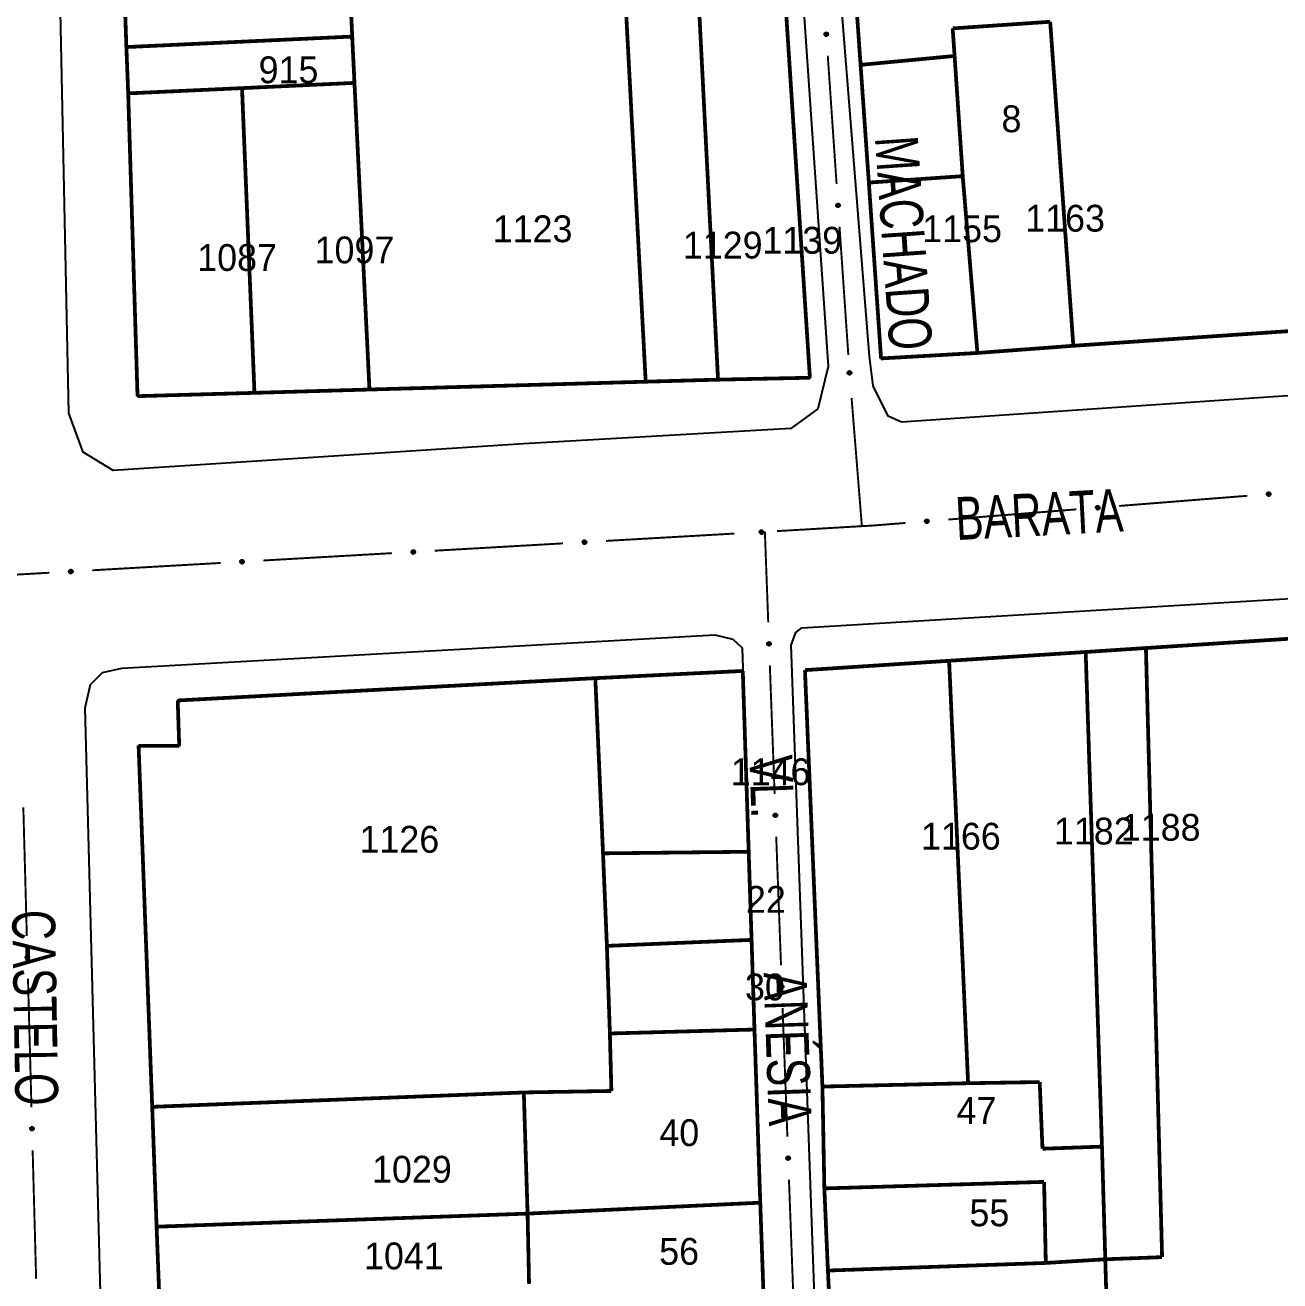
# Model space of a CAD drawing. Extents: x 202481 to 204056, y 4838981 to 4840330.
# Drawn here: x 203301.8 to 203418.9, y 4839469.5 to 4839586.7 of the extents above; entities that cross this region are included whole.
import ezdxf
from ezdxf.enums import TextEntityAlignment as Align

# ---------------------------------------------------------------- set-up
doc = ezdxf.new("R2010")
doc.units = 0
doc.header["$LTSCALE"] = 1.5
doc.header["$MEASUREMENT"] = 0
for name, color, linetype in [('CD_MALHA_LOTES', 7, 'CONTINUOUS'), ('RU-QUADRA', 210, 'CONTINUOUS'), ('SV-EIXO-RUA-PAV', 20, 'CONTINUOUS'), ('SV-RUA-PAVIM', 7, 'CONTINUOUS'), ('SV-TXT-RUA-PAV', 7, 'CONTINUOUS'), ('Th_NmrPort', 1, 'CONTINUOUS')]:
    doc.layers.add(name, color=color, linetype=linetype)
doc.styles.add('ARIAL', font='ARIAL.SHX')

msp = doc.modelspace()

# ---------------------------------------------------------------- linework, layer by layer
at = {"layer": 'CD_MALHA_LOTES', "linetype": 'Continuous', "const_width": 0.35, "flags": 128}
for points in [[(203484.52, 4839640.7), (203485.91, 4839587.51), (203484.9, 4839584.85), (203483.26, 4839582.82), (203477.63, 4839576.83), (203458.94, 4839560.74), (203426.13, 4839558.55), (203399.61, 4839556.75)], [(203332.33, 4839585.59), (203331.17, 4839610.54)], [(203311.26, 4839584.61), (203310.39, 4839609.93)], [(203371.42, 4839609.23), (203375.03, 4839553.77)], [(203359.71, 4839553.4), (203356.94, 4839605.68)], [(203366.46, 4839553.59), (203363.78, 4839606.09)], [(203379.76, 4839582.95), (203379.08, 4839592.53)], [(203388.35, 4839586.35), (203397.45, 4839586.97)], [(203397.45, 4839586.97), (203399.61, 4839556.75)], [(203311.26, 4839584.61), (203332.33, 4839585.59)], [(203332.54, 4839581.27), (203332.33, 4839585.59)], [(203388.53, 4839583.78), (203388.35, 4839586.35)], [(203311.43, 4839580.29), (203311.26, 4839584.61)], [(203379.76, 4839582.95), (203388.53, 4839583.78)], [(203389.29, 4839572.57), (203388.53, 4839583.78)], [(203380.53, 4839571.97), (203379.76, 4839582.95)], [(203322.05, 4839580.78), (203332.54, 4839581.27)], [(203333.94, 4839552.67), (203332.54, 4839581.27)], [(203311.43, 4839580.29), (203322.05, 4839580.78)], [(203312.3, 4839552.05), (203311.43, 4839580.29)], [(203323.21, 4839552.36), (203322.05, 4839580.78)], [(203380.53, 4839571.97), (203389.29, 4839572.57)], [(203381.67, 4839555.57), (203380.53, 4839571.97)], [(203390.66, 4839556.08), (203389.29, 4839572.57)], [(203399.61, 4839556.75), (203390.66, 4839556.08)], [(203390.66, 4839556.08), (203381.67, 4839555.57)], [(203359.71, 4839553.4), (203333.94, 4839552.67)], [(203366.46, 4839553.59), (203359.71, 4839553.4)], [(203375.03, 4839553.77), (203366.46, 4839553.59)], [(203323.21, 4839552.36), (203312.3, 4839552.05)], [(203333.94, 4839552.67), (203323.21, 4839552.36)], [(203406.38, 4839528.56), (203427.21, 4839529.91)], [(203388.02, 4839527.37), (203400.76, 4839528.19)], [(203400.76, 4839528.19), (203406.38, 4839528.56)], [(203402.28, 4839482.06), (203400.76, 4839528.19)], [(203407.89, 4839471.75), (203406.38, 4839528.56)], [(203374.57, 4839526.5), (203388.02, 4839527.37)], [(203389.79, 4839487.97), (203388.02, 4839527.37)], [(203355.01, 4839525.75), (203368.77, 4839526.42)], [(203368.77, 4839526.42), (203369.32, 4839509.56)], [(203376.2, 4839487.66), (203374.57, 4839526.5)], [(203355.01, 4839525.75), (203316.05, 4839523.67)], [(203355.73, 4839509.41), (203355.01, 4839525.75)], [(203316.05, 4839523.67), (203316.19, 4839519.45)], [(203316.19, 4839519.45), (203312.4, 4839519.45)], [(203312.4, 4839519.45), (203313.67, 4839485.77)], [(203355.73, 4839509.41), (203369.32, 4839509.56)], [(203356.09, 4839500.78), (203355.73, 4839509.41)], [(203369.32, 4839509.56), (203369.59, 4839501.34)], [(203356.09, 4839500.78), (203369.59, 4839501.34)], [(203369.59, 4839501.34), (203369.86, 4839492.98)], [(203356.37, 4839492.61), (203356.09, 4839500.78)], [(203369.86, 4839492.98), (203356.37, 4839492.61)], [(203356.51, 4839487.25), (203356.37, 4839492.61)], [(203369.86, 4839492.98), (203370.4, 4839476.83)], [(203348.34, 4839487.11), (203356.51, 4839487.25)], [(203376.2, 4839487.66), (203389.79, 4839487.97)], [(203376.38, 4839478.16), (203376.2, 4839487.66)], [(203396.47, 4839488.08), (203389.79, 4839487.97)], [(203396.73, 4839481.86), (203396.47, 4839488.08)], [(203313.67, 4839485.77), (203348.34, 4839487.11)], [(203348.69, 4839475.81), (203348.34, 4839487.11)], [(203314.08, 4839474.59), (203313.67, 4839485.77)], [(203402.28, 4839482.06), (203396.73, 4839481.86)], [(203402.59, 4839471.55), (203402.28, 4839482.06)], [(203376.38, 4839478.16), (203396.88, 4839478.77)], [(203376.71, 4839470.5), (203376.38, 4839478.16)], [(203396.88, 4839478.77), (203397.04, 4839471.21)], [(203348.69, 4839475.81), (203370.4, 4839476.83)], [(203370.4, 4839476.83), (203370.69, 4839468.62)], [(203314.08, 4839474.59), (203348.69, 4839475.81)], [(203348.83, 4839469.26), (203348.69, 4839475.81)], [(203314.33, 4839468.11), (203314.08, 4839474.59)], [(203376.71, 4839470.5), (203397.04, 4839471.21)], [(203397.04, 4839471.21), (203402.59, 4839471.55)], [(203402.59, 4839471.55), (203407.89, 4839471.75)], [(203402.85, 4839462.4), (203402.59, 4839471.55)], [(203377.17, 4839461.07), (203376.71, 4839470.5)]]:
    msp.add_lwpolyline(points, dxfattribs=at)
at = {"layer": 'RU-QUADRA', "linetype": 'Continuous', "const_width": 0.18, "flags": 128}
for points in [[(203310.39, 4839609.93), (203311.26, 4839584.61), (203311.43, 4839580.29), (203312.3, 4839552.05), (203323.21, 4839552.36), (203333.94, 4839552.67), (203359.71, 4839553.4), (203366.46, 4839553.59), (203375.03, 4839553.77), (203371.42, 4839609.23)], [(203379.08, 4839592.53), (203379.76, 4839582.95), (203380.68, 4839569.97), (203381.67, 4839555.57), (203390.66, 4839556.08), (203399.61, 4839556.75), (203458.94, 4839560.74), (203477.63, 4839576.83), (203483.26, 4839582.82), (203484.9, 4839584.85), (203485.91, 4839587.51)], [(203427.21, 4839529.91), (203406.38, 4839528.56), (203400.76, 4839528.19), (203388.02, 4839527.37), (203374.65, 4839526.5), (203376.2, 4839487.66), (203376.38, 4839478.16), (203376.71, 4839470.5), (203377.17, 4839461.07)], [(203370.69, 4839468.62), (203370.4, 4839476.83), (203369.86, 4839492.98), (203369.59, 4839501.34), (203369.32, 4839509.56), (203368.77, 4839526.42), (203355.01, 4839525.75), (203316.05, 4839523.67), (203316.19, 4839519.45), (203312.4, 4839519.45), (203313.67, 4839485.77), (203314.08, 4839474.59), (203314.33, 4839468.11)]]:
    msp.add_lwpolyline(points, dxfattribs=at)
at = {"layer": 'SV-EIXO-RUA-PAV'}
for points in [[(203376.461152, 4839585.658557), (203376.423828, 4839585.690164), (203376.398214, 4839585.72496), (203376.385203, 4839585.760131), (203376.38181, 4839585.794209), (203376.382266, 4839585.829463), (203376.390567, 4839585.864905), (203376.408494, 4839585.902201), (203376.439937, 4839585.939864), (203376.477307, 4839585.963761), (203376.511107, 4839585.978361), (203376.546437, 4839585.983945), (203376.580677, 4839585.982929), (203376.617207, 4839585.973088), (203376.654826, 4839585.954552), (203376.691932, 4839585.922018), (203376.71681, 4839585.887733), (203376.728501, 4839585.853383), (203376.73389, 4839585.817829), (203376.732993, 4839585.781843), (203376.724644, 4839585.747099), (203376.705913, 4839585.709256), (203376.673317, 4839585.673058), (203376.639404, 4839585.647855), (203376.605227, 4839585.635685), (203376.570104, 4839585.631168), (203376.534739, 4839585.631194), (203376.498765, 4839585.638056), (203376.461152, 4839585.658557)], [(203377.557447, 4839569.696159), (203377.520123, 4839569.727766), (203377.494509, 4839569.762563), (203377.481498, 4839569.797734), (203377.478106, 4839569.831811), (203377.478561, 4839569.867066), (203377.486862, 4839569.902508), (203377.504789, 4839569.939804), (203377.536232, 4839569.977467), (203377.573603, 4839570.001363), (203377.607402, 4839570.015963), (203377.642732, 4839570.021547), (203377.676972, 4839570.020531), (203377.713502, 4839570.010691), (203377.751121, 4839569.992155), (203377.788227, 4839569.959621), (203377.813105, 4839569.925335), (203377.824796, 4839569.890985), (203377.830185, 4839569.855431), (203377.829288, 4839569.819445), (203377.820939, 4839569.784701), (203377.802208, 4839569.746859), (203377.769612, 4839569.71066), (203377.735699, 4839569.685457), (203377.701522, 4839569.673287), (203377.666399, 4839569.66877), (203377.631034, 4839569.668797), (203377.59506, 4839569.675658), (203377.557447, 4839569.696159)], [(203378.630023, 4839554.079115), (203378.5927, 4839554.110722), (203378.567085, 4839554.145518), (203378.554075, 4839554.180689), (203378.550682, 4839554.214767), (203378.551137, 4839554.250021), (203378.559438, 4839554.285463), (203378.577365, 4839554.322759), (203378.608808, 4839554.360422), (203378.646179, 4839554.384319), (203378.679978, 4839554.398919), (203378.715308, 4839554.404503), (203378.749548, 4839554.403487), (203378.786078, 4839554.393646), (203378.823697, 4839554.37511), (203378.860803, 4839554.342576), (203378.885681, 4839554.30829), (203378.897372, 4839554.273941), (203378.902761, 4839554.238386), (203378.901864, 4839554.2024), (203378.893515, 4839554.167657), (203378.874784, 4839554.129814), (203378.842188, 4839554.093616), (203378.808275, 4839554.068413), (203378.774099, 4839554.056243), (203378.738976, 4839554.051726), (203378.703611, 4839554.051752), (203378.667636, 4839554.058614), (203378.630023, 4839554.079115)], [(203417.688765, 4839543.017431), (203417.71997, 4839543.055091), (203417.75449, 4839543.081077), (203417.78952, 4839543.094464), (203417.823559, 4839543.098222), (203417.858816, 4839543.098145), (203417.894345, 4839543.090224), (203417.931831, 4839543.072699), (203417.969829, 4839543.041661), (203417.994125, 4839543.004549), (203418.009087, 4839542.970908), (203418.01505, 4839542.93564), (203418.014401, 4839542.901391), (203418.004953, 4839542.864757), (203417.986821, 4839542.826942), (203417.954687, 4839542.789489), (203417.92067, 4839542.764245), (203417.886448, 4839542.752186), (203417.850953, 4839542.746417), (203417.814959, 4839542.746927), (203417.780128, 4839542.754903), (203417.742087, 4839542.773227), (203417.705541, 4839542.805433), (203417.679976, 4839542.839074), (203417.66744, 4839542.873118), (203417.662546, 4839542.908191), (203417.662194, 4839542.943554), (203417.668669, 4839542.9796), (203417.688765, 4839543.017431)], [(203401.739043, 4839541.750012), (203401.770248, 4839541.787672), (203401.804768, 4839541.813658), (203401.839797, 4839541.827045), (203401.873837, 4839541.830803), (203401.909094, 4839541.830726), (203401.944623, 4839541.822805), (203401.982109, 4839541.805279), (203402.020107, 4839541.774242), (203402.044403, 4839541.73713), (203402.059365, 4839541.703489), (203402.065327, 4839541.668221), (203402.064678, 4839541.633972), (203402.05523, 4839541.597338), (203402.037099, 4839541.559523), (203402.004965, 4839541.52207), (203401.970947, 4839541.496826), (203401.936725, 4839541.484767), (203401.90123, 4839541.478997), (203401.865237, 4839541.479508), (203401.830406, 4839541.487484), (203401.792365, 4839541.505808), (203401.755819, 4839541.538014), (203401.730253, 4839541.571655), (203401.717717, 4839541.605699), (203401.712824, 4839541.640771), (203401.712471, 4839541.676135), (203401.718946, 4839541.712181), (203401.739043, 4839541.750012)], [(203385.78932, 4839540.482592), (203385.820525, 4839540.520253), (203385.855045, 4839540.546239), (203385.890075, 4839540.559626), (203385.924114, 4839540.563384), (203385.959371, 4839540.563306), (203385.9949, 4839540.555386), (203386.032386, 4839540.53786), (203386.070384, 4839540.506823), (203386.09468, 4839540.469711), (203386.109642, 4839540.43607), (203386.115605, 4839540.400802), (203386.114955, 4839540.366553), (203386.105508, 4839540.329919), (203386.087376, 4839540.292104), (203386.055242, 4839540.254651), (203386.021225, 4839540.229407), (203385.987002, 4839540.217348), (203385.951508, 4839540.211578), (203385.915514, 4839540.212089), (203385.880683, 4839540.220065), (203385.842642, 4839540.238389), (203385.806096, 4839540.270595), (203385.780531, 4839540.304236), (203385.767995, 4839540.33828), (203385.763101, 4839540.373352), (203385.762749, 4839540.408715), (203385.769224, 4839540.444762), (203385.78932, 4839540.482592)], [(203370.370154, 4839539.481529), (203370.402145, 4839539.518524), (203370.437204, 4839539.543778), (203370.472508, 4839539.556425), (203370.506619, 4839539.559466), (203370.541866, 4839539.558647), (203370.577221, 4839539.54998), (203370.614329, 4839539.53167), (203370.651666, 4839539.499839), (203370.675176, 4839539.462224), (203370.689426, 4839539.428276), (203370.694645, 4839539.39289), (203370.693276, 4839539.358662), (203370.683059, 4839539.322236), (203370.664136, 4839539.28481), (203370.631221, 4839539.248042), (203370.59668, 4839539.223519), (203370.562211, 4839539.212183), (203370.526603, 4839539.207162), (203370.490628, 4839539.20843), (203370.455973, 4839539.217137), (203370.418326, 4839539.236257), (203370.382465, 4839539.269226), (203370.357614, 4839539.303397), (203370.345797, 4839539.337697), (203370.341642, 4839539.372865), (203370.342034, 4839539.408227), (203370.349266, 4839539.444129), (203370.370154, 4839539.481529)], [(203337.877973, 4839537.624736), (203337.910007, 4839537.661694), (203337.945095, 4839537.686907), (203337.980413, 4839537.699513), (203338.014528, 4839537.702514), (203338.049774, 4839537.701654), (203338.085119, 4839537.692946), (203338.122206, 4839537.674593), (203338.159506, 4839537.642719), (203338.182972, 4839537.605076), (203338.197183, 4839537.571112), (203338.202361, 4839537.53572), (203338.200951, 4839537.501494), (203338.190692, 4839537.465079), (203338.171726, 4839537.427676), (203338.138768, 4839537.390945), (203338.104198, 4839537.366463), (203338.069717, 4839537.355167), (203338.034103, 4839537.350187), (203337.998129, 4839537.351497), (203337.963484, 4839537.360244), (203337.925859, 4839537.379409), (203337.890037, 4839537.412418), (203337.865225, 4839537.446618), (203337.853448, 4839537.480932), (203337.849335, 4839537.516105), (203337.849768, 4839537.551467), (203337.857042, 4839537.587361), (203337.877973, 4839537.624736)], [(203353.851907, 4839538.537663), (203353.88394, 4839538.574621), (203353.919029, 4839538.599834), (203353.954347, 4839538.61244), (203353.988462, 4839538.615441), (203354.023708, 4839538.614581), (203354.059053, 4839538.605873), (203354.09614, 4839538.58752), (203354.13344, 4839538.555646), (203354.156906, 4839538.518004), (203354.171117, 4839538.484039), (203354.176295, 4839538.448647), (203354.174885, 4839538.414421), (203354.164626, 4839538.378006), (203354.145659, 4839538.340603), (203354.112702, 4839538.303872), (203354.078132, 4839538.27939), (203354.04365, 4839538.268094), (203354.008037, 4839538.263114), (203353.972063, 4839538.264424), (203353.937418, 4839538.273171), (203353.899793, 4839538.292336), (203353.863971, 4839538.325345), (203353.839159, 4839538.359545), (203353.827382, 4839538.393859), (203353.823269, 4839538.429032), (203353.823702, 4839538.464394), (203353.830975, 4839538.500288), (203353.851907, 4839538.537663)], [(203321.904039, 4839536.711809), (203321.936073, 4839536.748767), (203321.971161, 4839536.77398), (203322.00648, 4839536.786586), (203322.040594, 4839536.789587), (203322.07584, 4839536.788727), (203322.111185, 4839536.780019), (203322.148272, 4839536.761666), (203322.185572, 4839536.729792), (203322.209038, 4839536.692149), (203322.223249, 4839536.658185), (203322.228427, 4839536.622793), (203322.227017, 4839536.588567), (203322.216758, 4839536.552152), (203322.197792, 4839536.514749), (203322.164834, 4839536.478018), (203322.130264, 4839536.453536), (203322.095783, 4839536.44224), (203322.060169, 4839536.43726), (203322.024195, 4839536.43857), (203321.98955, 4839536.447317), (203321.951925, 4839536.466481), (203321.916103, 4839536.499491), (203321.891291, 4839536.533691), (203321.879514, 4839536.568005), (203321.875401, 4839536.603178), (203321.875834, 4839536.63854), (203321.883108, 4839536.674434), (203321.904039, 4839536.711809)], [(203305.930105, 4839535.798882), (203305.962139, 4839535.83584), (203305.997227, 4839535.861053), (203306.032546, 4839535.873659), (203306.06666, 4839535.87666), (203306.101906, 4839535.8758), (203306.137251, 4839535.867092), (203306.174339, 4839535.848738), (203306.211638, 4839535.816865), (203306.235104, 4839535.779222), (203306.249315, 4839535.745258), (203306.254493, 4839535.709866), (203306.253083, 4839535.67564), (203306.242824, 4839535.639225), (203306.223858, 4839535.601822), (203306.1909, 4839535.565091), (203306.15633, 4839535.540609), (203306.121849, 4839535.529313), (203306.086235, 4839535.524333), (203306.050262, 4839535.525643), (203306.015616, 4839535.53439), (203305.977991, 4839535.553554), (203305.942169, 4839535.586564), (203305.917358, 4839535.620764), (203305.905581, 4839535.655078), (203305.901467, 4839535.690251), (203305.9019, 4839535.725613), (203305.909174, 4839535.761507), (203305.930105, 4839535.798882)], [(203371.114191, 4839528.804085), (203371.077877, 4839528.836847), (203371.053367, 4839528.87243), (203371.041466, 4839528.907992), (203371.039144, 4839528.942159), (203371.040705, 4839528.977382), (203371.050114, 4839529.012546), (203371.069201, 4839529.049261), (203371.10181, 4839529.085919), (203371.139912, 4839529.108632), (203371.174152, 4839529.122165), (203371.209641, 4839529.126638), (203371.243832, 4839529.124548), (203371.280035, 4839529.113567), (203371.317054, 4839529.09386), (203371.353122, 4839529.060178), (203371.376912, 4839529.025129), (203371.387519, 4839528.990429), (203371.39179, 4839528.954723), (203371.389766, 4839528.918783), (203371.380331, 4839528.884318), (203371.360422, 4839528.847082), (203371.326706, 4839528.811924), (203371.29202, 4839528.787797), (203371.257478, 4839528.776705), (203371.222231, 4839528.773292), (203371.186884, 4839528.774428), (203371.151142, 4839528.782414), (203371.114191, 4839528.804085)], [(203371.70925, 4839512.815154), (203371.672936, 4839512.847916), (203371.648426, 4839512.883499), (203371.636525, 4839512.919061), (203371.634203, 4839512.953229), (203371.635764, 4839512.988451), (203371.645172, 4839513.023615), (203371.66426, 4839513.060331), (203371.696869, 4839513.096989), (203371.734971, 4839513.119701), (203371.769211, 4839513.133234), (203371.8047, 4839513.137707), (203371.838891, 4839513.135617), (203371.875094, 4839513.124636), (203371.912113, 4839513.104929), (203371.948181, 4839513.071247), (203371.971971, 4839513.036198), (203371.982578, 4839513.001498), (203371.986849, 4839512.965793), (203371.984825, 4839512.929852), (203371.97539, 4839512.895388), (203371.955481, 4839512.858152), (203371.921765, 4839512.822993), (203371.887079, 4839512.798867), (203371.852537, 4839512.787774), (203371.81729, 4839512.784361), (203371.781943, 4839512.785497), (203371.746201, 4839512.793483), (203371.70925, 4839512.815154)], [(203302.132086, 4839499.863211), (203302.168069, 4839499.830086), (203302.192221, 4839499.794258), (203302.203764, 4839499.758579), (203302.205743, 4839499.72439), (203302.203828, 4839499.689185), (203302.194067, 4839499.654117), (203302.174611, 4839499.617595), (203302.141635, 4839499.581266), (203302.103308, 4839499.558937), (203302.068933, 4839499.545749), (203302.033402, 4839499.541633), (203301.999233, 4839499.544066), (203301.963142, 4839499.55541), (203301.926323, 4839499.575488), (203301.890595, 4839499.60953), (203301.867159, 4839499.644817), (203301.8569, 4839499.679621), (203301.852988, 4839499.715368), (203301.855373, 4839499.751286), (203301.865154, 4839499.785654), (203301.885436, 4839499.822689), (203301.919503, 4839499.857507), (203301.95443, 4839499.881284), (203301.989081, 4839499.892029), (203302.024361, 4839499.895088), (203302.059694, 4839499.893596), (203302.095354, 4839499.885252), (203302.132086, 4839499.863211)], [(203372.304309, 4839496.826223), (203372.267995, 4839496.858986), (203372.243485, 4839496.894569), (203372.231584, 4839496.930131), (203372.229262, 4839496.964298), (203372.230823, 4839496.99952), (203372.240231, 4839497.034685), (203372.259319, 4839497.0714), (203372.291928, 4839497.108058), (203372.33003, 4839497.130771), (203372.36427, 4839497.144304), (203372.399759, 4839497.148776), (203372.43395, 4839497.146687), (203372.470153, 4839497.135705), (203372.507172, 4839497.115999), (203372.54324, 4839497.082317), (203372.56703, 4839497.047267), (203372.577637, 4839497.012568), (203372.581908, 4839496.976862), (203372.579884, 4839496.940922), (203372.570449, 4839496.906457), (203372.55054, 4839496.869221), (203372.516824, 4839496.834063), (203372.482138, 4839496.809936), (203372.447596, 4839496.798844), (203372.412349, 4839496.79543), (203372.377002, 4839496.796566), (203372.34126, 4839496.804553), (203372.304309, 4839496.826223)], [(203302.566534, 4839483.86911), (203302.602516, 4839483.835985), (203302.626668, 4839483.800158), (203302.638211, 4839483.764478), (203302.64019, 4839483.730289), (203302.638275, 4839483.695084), (203302.628514, 4839483.660016), (203302.609059, 4839483.623494), (203302.576083, 4839483.587166), (203302.537755, 4839483.564837), (203302.50338, 4839483.551648), (203302.467849, 4839483.547532), (203302.43368, 4839483.549965), (203302.397589, 4839483.561309), (203302.36077, 4839483.581387), (203302.325043, 4839483.61543), (203302.301606, 4839483.650716), (203302.291347, 4839483.68552), (203302.287435, 4839483.721267), (203302.289821, 4839483.757185), (203302.299601, 4839483.791554), (203302.319883, 4839483.828588), (203302.35395, 4839483.863406), (203302.388877, 4839483.887183), (203302.423528, 4839483.897928), (203302.458808, 4839483.900987), (203302.494142, 4839483.899496), (203302.529802, 4839483.891151), (203302.566534, 4839483.86911)], [(203372.899368, 4839480.837293), (203372.863054, 4839480.870055), (203372.838544, 4839480.905638), (203372.826643, 4839480.9412), (203372.824321, 4839480.975367), (203372.825882, 4839481.01059), (203372.83529, 4839481.045754), (203372.854378, 4839481.082469), (203372.886987, 4839481.119127), (203372.925089, 4839481.14184), (203372.959329, 4839481.155373), (203372.994818, 4839481.159846), (203373.029009, 4839481.157756), (203373.065212, 4839481.146775), (203373.102231, 4839481.127068), (203373.138299, 4839481.093386), (203373.162089, 4839481.058337), (203373.172696, 4839481.023637), (203373.176967, 4839480.987931), (203373.174943, 4839480.951991), (203373.165508, 4839480.917526), (203373.145599, 4839480.88029), (203373.111883, 4839480.845132), (203373.077197, 4839480.821005), (203373.042655, 4839480.809913), (203373.007408, 4839480.8065), (203372.972061, 4839480.807636), (203372.936319, 4839480.815622), (203372.899368, 4839480.837293)]]:
    msp.add_lwpolyline(points, close=True, dxfattribs=at)
for points in [[(203376.398214, 4839585.72496), (203376.382266, 4839585.829463)], [(203376.409141, 4839585.709937), (203376.388007, 4839585.83842)], [(203376.423828, 4839585.690164), (203376.390567, 4839585.864905)], [(203376.441521, 4839585.676599), (203376.400457, 4839585.876204)], [(203376.461152, 4839585.658557), (203376.408494, 4839585.902201)], [(203376.481695, 4839585.649268), (203376.426334, 4839585.917646)], [(203376.498765, 4839585.638056), (203376.439937, 4839585.939864)], [(203376.516569, 4839585.639354), (203376.458497, 4839585.947209)], [(203376.534739, 4839585.631194), (203376.477307, 4839585.963761)], [(203376.551069, 4839585.634884), (203376.492769, 4839585.965976)], [(203376.570104, 4839585.631168), (203376.511107, 4839585.978361)], [(203376.587918, 4839585.636047), (203376.531499, 4839585.979578)], [(203376.605227, 4839585.635685), (203376.546437, 4839585.983945)], [(203376.622845, 4839585.645285), (203376.564264, 4839585.98046)], [(203376.639404, 4839585.647855), (203376.580677, 4839585.982929)], [(203376.657211, 4839585.66269), (203376.600313, 4839585.973362)], [(203376.673317, 4839585.673058), (203376.617207, 4839585.973088)], [(203376.687826, 4839585.694883), (203376.636735, 4839585.960818)], [(203376.705913, 4839585.709256), (203376.654826, 4839585.954552)], [(203376.712527, 4839585.733509), (203376.674374, 4839585.930578)], [(203376.724644, 4839585.747099), (203376.691932, 4839585.922018)], [(203376.727887, 4839585.768757), (203376.705299, 4839585.898508)], [(203376.732993, 4839585.781843), (203376.71681, 4839585.887733)], [(203377.494509, 4839569.762563), (203377.478561, 4839569.867066)], [(203377.505436, 4839569.747539), (203377.484302, 4839569.876022)], [(203377.520123, 4839569.727766), (203377.486862, 4839569.902508)], [(203377.537816, 4839569.714202), (203377.496752, 4839569.913806)], [(203377.557447, 4839569.696159), (203377.504789, 4839569.939804)], [(203377.57799, 4839569.686871), (203377.522629, 4839569.955248)], [(203377.59506, 4839569.675658), (203377.536232, 4839569.977467)], [(203377.612864, 4839569.676956), (203377.554792, 4839569.984812)], [(203377.631034, 4839569.668797), (203377.573603, 4839570.001363)], [(203377.647364, 4839569.672487), (203377.589064, 4839570.003578)], [(203377.666399, 4839569.66877), (203377.607402, 4839570.015963)], [(203377.684213, 4839569.67365), (203377.627794, 4839570.01718)], [(203377.701522, 4839569.673287), (203377.642732, 4839570.021547)], [(203377.71914, 4839569.682887), (203377.660559, 4839570.018063)], [(203377.735699, 4839569.685457), (203377.676972, 4839570.020531)], [(203377.753506, 4839569.700293), (203377.696608, 4839570.010964)], [(203377.769612, 4839569.71066), (203377.713502, 4839570.010691)], [(203377.784121, 4839569.732485), (203377.733031, 4839569.998421)], [(203377.802208, 4839569.746859), (203377.751121, 4839569.992155)], [(203377.808823, 4839569.771111), (203377.770669, 4839569.96818)], [(203377.820939, 4839569.784701), (203377.788227, 4839569.959621)], [(203377.824182, 4839569.806359), (203377.801594, 4839569.936111)], [(203377.829288, 4839569.819445), (203377.813105, 4839569.925335)], [(203378.567085, 4839554.145518), (203378.551137, 4839554.250021)], [(203378.578012, 4839554.130494), (203378.556879, 4839554.258978)], [(203378.5927, 4839554.110722), (203378.559438, 4839554.285463)], [(203378.610392, 4839554.097157), (203378.569329, 4839554.296762)], [(203378.630023, 4839554.079115), (203378.577365, 4839554.322759)], [(203378.650566, 4839554.069826), (203378.595205, 4839554.338204)], [(203378.667636, 4839554.058614), (203378.608808, 4839554.360422)], [(203378.68544, 4839554.059912), (203378.627368, 4839554.367767)], [(203378.703611, 4839554.051752), (203378.646179, 4839554.384319)], [(203378.719941, 4839554.055442), (203378.66164, 4839554.386534)], [(203378.738976, 4839554.051726), (203378.679978, 4839554.398919)], [(203378.75679, 4839554.056605), (203378.70037, 4839554.400136)], [(203378.774099, 4839554.056243), (203378.715308, 4839554.404503)], [(203378.791716, 4839554.065843), (203378.733135, 4839554.401018)], [(203378.808275, 4839554.068413), (203378.749548, 4839554.403487)], [(203378.826082, 4839554.083248), (203378.769184, 4839554.39392)], [(203378.842188, 4839554.093616), (203378.786078, 4839554.393646)], [(203378.856697, 4839554.115441), (203378.805607, 4839554.381376)], [(203378.874784, 4839554.129814), (203378.823697, 4839554.37511)], [(203378.881399, 4839554.154067), (203378.843245, 4839554.351136)], [(203378.893515, 4839554.167657), (203378.860803, 4839554.342576)], [(203378.896759, 4839554.189315), (203378.87417, 4839554.319066)], [(203378.901864, 4839554.2024), (203378.885681, 4839554.30829)], [(203417.662194, 4839542.943554), (203417.994125, 4839543.004549)], [(203417.662546, 4839542.908191), (203418.009087, 4839542.970908)], [(203417.666059, 4839542.927264), (203417.996506, 4839542.989112)], [(203417.66744, 4839542.873118), (203418.01505, 4839542.93564)], [(203417.667617, 4839542.89043), (203418.010522, 4839542.95053)], [(203417.668669, 4839542.9796), (203417.969829, 4839543.041661)], [(203417.670158, 4839542.961811), (203417.977373, 4839543.023181)], [(203417.677228, 4839542.855604), (203418.011756, 4839542.917776)], [(203417.679698, 4839542.996789), (203417.947466, 4839543.055025)], [(203417.679976, 4839542.839074), (203418.014401, 4839542.901391)], [(203417.688765, 4839543.017431), (203417.931831, 4839543.072699)], [(203417.695001, 4839542.821427), (203418.005045, 4839542.881654)], [(203417.705541, 4839542.805433), (203418.004953, 4839542.864757)], [(203417.706596, 4839543.037254), (203417.905749, 4839543.080456)], [(203417.71997, 4839543.055091), (203417.894345, 4839543.090224)], [(203417.727521, 4839542.791159), (203417.992893, 4839542.845099)], [(203417.739585, 4839543.069989), (203417.867834, 4839543.0925)], [(203417.742087, 4839542.773227), (203417.986821, 4839542.826942)], [(203417.75449, 4839543.081077), (203417.858816, 4839543.098145)], [(203417.766409, 4839542.766873), (203417.963057, 4839542.807138)], [(203417.780128, 4839542.754903), (203417.954687, 4839542.789489)], [(203417.80182, 4839542.751892), (203417.931321, 4839542.775871)], [(203417.814959, 4839542.746927), (203417.92067, 4839542.764245)], [(203401.712471, 4839541.676135), (203402.044403, 4839541.73713)], [(203401.712824, 4839541.640771), (203402.059365, 4839541.703489)], [(203401.716336, 4839541.659845), (203402.046783, 4839541.721693)], [(203401.717717, 4839541.605699), (203402.065327, 4839541.668221)], [(203401.717894, 4839541.623011), (203402.0608, 4839541.683111)], [(203401.718946, 4839541.712181), (203402.020107, 4839541.774242)], [(203401.720435, 4839541.694391), (203402.02765, 4839541.755762)], [(203401.727506, 4839541.588185), (203402.062034, 4839541.650357)], [(203401.729975, 4839541.72937), (203401.997743, 4839541.787606)], [(203401.730253, 4839541.571655), (203402.064678, 4839541.633972)], [(203401.739043, 4839541.750012), (203401.982109, 4839541.805279)], [(203401.745279, 4839541.554008), (203402.055323, 4839541.614234)], [(203401.755819, 4839541.538014), (203402.05523, 4839541.597338)], [(203401.756874, 4839541.769835), (203401.956027, 4839541.813037)], [(203401.770248, 4839541.787672), (203401.944623, 4839541.822805)], [(203401.777798, 4839541.52374), (203402.04317, 4839541.577679)], [(203401.789862, 4839541.80257), (203401.918111, 4839541.825081)], [(203401.792365, 4839541.505808), (203402.037099, 4839541.559523)], [(203401.804768, 4839541.813658), (203401.909094, 4839541.830726)], [(203401.816686, 4839541.499454), (203402.013335, 4839541.539719)], [(203401.830406, 4839541.487484), (203402.004965, 4839541.52207)], [(203401.852097, 4839541.484473), (203401.981599, 4839541.508452)], [(203401.865237, 4839541.479508), (203401.970947, 4839541.496826)], [(203385.762749, 4839540.408715), (203386.09468, 4839540.469711)], [(203385.763101, 4839540.373352), (203386.109642, 4839540.43607)], [(203385.766614, 4839540.392426), (203386.097061, 4839540.454274)], [(203385.767995, 4839540.33828), (203386.115605, 4839540.400802)], [(203385.768172, 4839540.355592), (203386.111077, 4839540.415692)], [(203385.769224, 4839540.444762), (203386.070384, 4839540.506823)], [(203385.770713, 4839540.426972), (203386.077928, 4839540.488343)], [(203385.777783, 4839540.320766), (203386.112311, 4839540.382938)], [(203385.780253, 4839540.461951), (203386.048021, 4839540.520187)], [(203385.780531, 4839540.304236), (203386.114955, 4839540.366553)], [(203385.78932, 4839540.482592), (203386.032386, 4839540.53786)], [(203385.795556, 4839540.286589), (203386.1056, 4839540.346815)], [(203385.806096, 4839540.270595), (203386.105508, 4839540.329919)], [(203385.807151, 4839540.502416), (203386.006304, 4839540.545617)], [(203385.820525, 4839540.520253), (203385.9949, 4839540.555386)], [(203385.828076, 4839540.256321), (203386.093448, 4839540.31026)], [(203385.840139, 4839540.535151), (203385.968389, 4839540.557662)], [(203385.842642, 4839540.238389), (203386.087376, 4839540.292104)], [(203385.855045, 4839540.546239), (203385.959371, 4839540.563306)], [(203385.866964, 4839540.232035), (203386.063612, 4839540.2723)], [(203385.880683, 4839540.220065), (203386.055242, 4839540.254651)], [(203385.902375, 4839540.217054), (203386.031876, 4839540.241033)], [(203385.915514, 4839540.212089), (203386.021225, 4839540.229407)], [(203370.341642, 4839539.372865), (203370.689426, 4839539.428276)], [(203370.342034, 4839539.408227), (203370.675176, 4839539.462224)], [(203370.345556, 4839539.39186), (203370.677231, 4839539.446741)], [(203370.345797, 4839539.337697), (203370.694645, 4839539.39289)], [(203370.346338, 4839539.355001), (203370.690432, 4839539.407872)], [(203370.349266, 4839539.444129), (203370.651666, 4839539.499839)], [(203370.350381, 4839539.426313), (203370.658819, 4839539.481205)], [(203370.355215, 4839539.319981), (203370.690977, 4839539.3751)], [(203370.357614, 4839539.303397), (203370.693276, 4839539.358662)], [(203370.360654, 4839539.461083), (203370.629589, 4839539.513671)], [(203370.370154, 4839539.481529), (203370.614329, 4839539.53167)], [(203370.372264, 4839539.285437), (203370.683507, 4839539.339126)], [(203370.382465, 4839539.269226), (203370.683059, 4839539.322236)], [(203370.388399, 4839539.500972), (203370.588417, 4839539.539974)], [(203370.402145, 4839539.518524), (203370.577221, 4839539.54998)], [(203370.40414, 4839539.254492), (203370.670588, 4839539.302835)], [(203370.418326, 4839539.236257), (203370.664136, 4839539.28481)], [(203370.422068, 4839539.533006), (203370.550763, 4839539.552813)], [(203370.437204, 4839539.543778), (203370.541866, 4839539.558647)], [(203370.442508, 4839539.229393), (203370.63996, 4839539.265511)], [(203370.455973, 4839539.217137), (203370.631221, 4839539.248042)], [(203370.477596, 4839539.21367), (203370.607574, 4839539.234919)], [(203370.490628, 4839539.20843), (203370.59668, 4839539.223519)], [(203337.877973, 4839537.624736), (203338.122206, 4839537.674593)], [(203337.89624, 4839537.644158), (203338.096303, 4839537.682927)], [(203337.910007, 4839537.661694), (203338.085119, 4839537.692946)], [(203337.929947, 4839537.676153), (203338.058665, 4839537.69581)], [(203337.945095, 4839537.686907), (203338.049774, 4839537.701654)], [(203353.823269, 4839538.429032), (203354.171117, 4839538.484039)], [(203353.823702, 4839538.464394), (203354.156906, 4839538.518004)], [(203353.827204, 4839538.448023), (203354.158943, 4839538.502518)], [(203353.827382, 4839538.393859), (203354.176295, 4839538.448647)], [(203353.827944, 4839538.411163), (203354.172099, 4839538.463634)], [(203353.830975, 4839538.500288), (203354.13344, 4839538.555646)], [(203353.832069, 4839538.48247), (203354.140571, 4839538.537003)], [(203353.83678, 4839538.376133), (203354.172605, 4839538.430861)], [(203353.839159, 4839538.359545), (203354.174885, 4839538.414421)], [(203353.842383, 4839538.517228), (203354.111379, 4839538.569504)], [(203353.851907, 4839538.537663), (203354.09614, 4839538.58752)], [(203353.853789, 4839538.341569), (203354.165094, 4839538.394896)], [(203353.863971, 4839538.325345), (203354.164626, 4839538.378006)], [(203353.870174, 4839538.557085), (203354.070237, 4839538.595854)], [(203353.88394, 4839538.574621), (203354.059053, 4839538.605873)], [(203353.885628, 4839538.310587), (203354.152133, 4839538.35862)], [(203353.899793, 4839538.292336), (203354.145659, 4839538.340603)], [(203353.903881, 4839538.58908), (203354.032599, 4839538.608737)], [(203353.919029, 4839538.599834), (203354.023708, 4839538.614581)], [(203353.923967, 4839538.285443), (203354.121462, 4839538.321331)], [(203353.937418, 4839538.273171), (203354.112702, 4839538.303872)], [(203353.959037, 4839538.26968), (203354.089039, 4839538.290777)], [(203353.972063, 4839538.264424), (203354.078132, 4839538.27939)], [(203321.875401, 4839536.603178), (203322.223249, 4839536.658185)], [(203321.875834, 4839536.63854), (203322.209038, 4839536.692149)], [(203321.879336, 4839536.622169), (203322.211075, 4839536.676664)], [(203321.879514, 4839536.568005), (203322.228427, 4839536.622793)], [(203321.880076, 4839536.585309), (203322.224231, 4839536.63778)], [(203321.883108, 4839536.674434), (203322.185572, 4839536.729792)], [(203321.884201, 4839536.656616), (203322.192703, 4839536.711149)], [(203321.888912, 4839536.550278), (203322.224738, 4839536.605007)], [(203321.891291, 4839536.533691), (203322.227017, 4839536.588567)], [(203321.894515, 4839536.691374), (203322.163511, 4839536.743649)], [(203321.904039, 4839536.711809), (203322.148272, 4839536.761666)], [(203321.905921, 4839536.515715), (203322.217226, 4839536.569042)], [(203321.916103, 4839536.499491), (203322.216758, 4839536.552152)], [(203321.922306, 4839536.731231), (203322.122369, 4839536.77)], [(203321.936073, 4839536.748767), (203322.111185, 4839536.780019)], [(203321.93776, 4839536.484733), (203322.204265, 4839536.532766)], [(203321.951925, 4839536.466481), (203322.197792, 4839536.514749)], [(203321.956013, 4839536.763226), (203322.084731, 4839536.782883)], [(203321.971161, 4839536.77398), (203322.07584, 4839536.788727)], [(203337.849335, 4839537.516105), (203338.197183, 4839537.571112)], [(203337.849768, 4839537.551467), (203338.182972, 4839537.605076)], [(203337.85327, 4839537.535096), (203338.185009, 4839537.589591)], [(203337.853448, 4839537.480932), (203338.202361, 4839537.53572)], [(203337.85401, 4839537.498236), (203338.198165, 4839537.550707)], [(203337.857042, 4839537.587361), (203338.159506, 4839537.642719)], [(203337.858135, 4839537.569543), (203338.166637, 4839537.624076)], [(203337.862846, 4839537.463206), (203338.198672, 4839537.517934)], [(203337.865225, 4839537.446618), (203338.200951, 4839537.501494)], [(203337.868449, 4839537.604301), (203338.137445, 4839537.656577)], [(203337.879855, 4839537.428642), (203338.19116, 4839537.481969)], [(203337.890037, 4839537.412418), (203338.190692, 4839537.465079)], [(203337.911694, 4839537.39766), (203338.178199, 4839537.445693)], [(203337.925859, 4839537.379409), (203338.171726, 4839537.427676)], [(203337.950034, 4839537.372516), (203338.147528, 4839537.408404)], [(203337.963484, 4839537.360244), (203338.138768, 4839537.390945)], [(203337.985103, 4839537.356752), (203338.115105, 4839537.37785)], [(203337.998129, 4839537.351497), (203338.104198, 4839537.366463)], [(203305.901467, 4839535.690251), (203306.249315, 4839535.745258)], [(203305.9019, 4839535.725613), (203306.235104, 4839535.779222)], [(203305.905402, 4839535.709242), (203306.237141, 4839535.763737)], [(203305.905581, 4839535.655078), (203306.254493, 4839535.709866)], [(203305.906142, 4839535.672382), (203306.250298, 4839535.724853)], [(203305.909174, 4839535.761507), (203306.211638, 4839535.816865)], [(203305.910267, 4839535.743689), (203306.218769, 4839535.798222)], [(203305.914978, 4839535.637351), (203306.250804, 4839535.69208)], [(203305.917358, 4839535.620764), (203306.253083, 4839535.67564)], [(203305.920582, 4839535.778447), (203306.189577, 4839535.830722)], [(203305.930105, 4839535.798882), (203306.174339, 4839535.848738)], [(203305.931987, 4839535.602788), (203306.243292, 4839535.656115)], [(203305.942169, 4839535.586564), (203306.242824, 4839535.639225)], [(203305.948372, 4839535.818304), (203306.148435, 4839535.857073)], [(203305.962139, 4839535.83584), (203306.137251, 4839535.867092)], [(203305.963827, 4839535.571806), (203306.230331, 4839535.619839)], [(203305.977991, 4839535.553554), (203306.223858, 4839535.601822)], [(203305.982079, 4839535.850299), (203306.110797, 4839535.869956)], [(203305.997227, 4839535.861053), (203306.101906, 4839535.8758)], [(203306.002166, 4839535.546662), (203306.19966, 4839535.58255)], [(203306.015616, 4839535.53439), (203306.1909, 4839535.565091)], [(203306.037235, 4839535.530898), (203306.167238, 4839535.551996)], [(203306.050262, 4839535.525643), (203306.15633, 4839535.540609)], [(203321.9761, 4839536.459589), (203322.173594, 4839536.495477)], [(203321.98955, 4839536.447317), (203322.164834, 4839536.478018)], [(203322.011169, 4839536.443825), (203322.141171, 4839536.464923)], [(203322.024195, 4839536.43857), (203322.130264, 4839536.453536)], [(203371.053367, 4839528.87243), (203371.040705, 4839528.977382)], [(203371.063817, 4839528.857071), (203371.046724, 4839528.986154)], [(203371.077877, 4839528.836847), (203371.050114, 4839529.012546)], [(203371.095136, 4839528.822734), (203371.060353, 4839529.023529)], [(203371.114191, 4839528.804085), (203371.069201, 4839529.049261)], [(203371.134432, 4839528.794157), (203371.087517, 4839529.064138)], [(203371.151142, 4839528.782414), (203371.10181, 4839529.085919)], [(203371.168978, 4839528.783153), (203371.120591, 4839529.092679)], [(203371.186884, 4839528.774428), (203371.139912, 4839529.108632)], [(203371.203322, 4839528.777604), (203371.155435, 4839529.110361)], [(203371.222231, 4839528.773292), (203371.174152, 4839529.122165)], [(203371.240189, 4839528.77761), (203371.194573, 4839529.122741)], [(203371.257478, 4839528.776705), (203371.209641, 4839529.126638)], [(203371.275388, 4839528.785748), (203371.22735, 4839529.122596)], [(203371.29202, 4839528.787797), (203371.243832, 4839529.124548)], [(203371.310283, 4839528.802067), (203371.263158, 4839529.11437)], [(203371.326706, 4839528.811924), (203371.280035, 4839529.113567)], [(203371.341893, 4839528.833283), (203371.299169, 4839529.10069)], [(203371.360422, 4839528.847082), (203371.317054, 4839529.09386)], [(203371.367794, 4839528.871115), (203371.33584, 4839529.069284)], [(203371.380331, 4839528.884318), (203371.353122, 4839529.060178)], [(203371.384252, 4839528.905864), (203371.365744, 4839529.03626)], [(203371.389766, 4839528.918783), (203371.376912, 4839529.025129)], [(203371.746201, 4839512.793483), (203371.696869, 4839513.096989)], [(203371.764037, 4839512.794222), (203371.71565, 4839513.103748)], [(203371.781943, 4839512.785497), (203371.734971, 4839513.119701)], [(203371.798381, 4839512.788673), (203371.750494, 4839513.12143)], [(203371.81729, 4839512.784361), (203371.769211, 4839513.133234)], [(203371.835248, 4839512.78868), (203371.789632, 4839513.133811)], [(203371.852537, 4839512.787774), (203371.8047, 4839513.137707)], [(203371.870447, 4839512.796817), (203371.822409, 4839513.133665)], [(203371.887079, 4839512.798867), (203371.838891, 4839513.135617)], [(203371.905342, 4839512.813136), (203371.858217, 4839513.125439)], [(203371.921765, 4839512.822993), (203371.875094, 4839513.124636)], [(203371.936952, 4839512.844353), (203371.894228, 4839513.11176)], [(203371.955481, 4839512.858152), (203371.912113, 4839513.104929)], [(203371.962853, 4839512.882184), (203371.930899, 4839513.080353)], [(203371.648426, 4839512.883499), (203371.635764, 4839512.988451)], [(203371.658876, 4839512.86814), (203371.641783, 4839512.997223)], [(203371.672936, 4839512.847916), (203371.645172, 4839513.023615)], [(203371.690195, 4839512.833804), (203371.655412, 4839513.034598)], [(203371.70925, 4839512.815154), (203371.66426, 4839513.060331)], [(203371.729491, 4839512.805226), (203371.682576, 4839513.075208)], [(203371.97539, 4839512.895388), (203371.948181, 4839513.071247)], [(203371.979311, 4839512.916933), (203371.960803, 4839513.047329)], [(203371.984825, 4839512.929852), (203371.971971, 4839513.036198)], [(203301.855373, 4839499.751286), (203301.867159, 4839499.644817)], [(203301.861017, 4839499.764149), (203301.878214, 4839499.633574)], [(203301.865154, 4839499.785654), (203301.890595, 4839499.60953)], [(203301.877823, 4839499.798731), (203301.907784, 4839499.600251)], [(203301.885436, 4839499.822689), (203301.926323, 4839499.575488)], [(203301.904103, 4839499.836301), (203301.944138, 4839499.568478)], [(203301.919503, 4839499.857507), (203301.963142, 4839499.55541)], [(203301.936024, 4839499.867198), (203301.98001, 4839499.554437)], [(203301.95443, 4839499.881284), (203301.999233, 4839499.544066)], [(203301.971081, 4839499.883166), (203302.015734, 4839499.545853)], [(203301.989081, 4839499.892029), (203302.033402, 4839499.541633)], [(203302.00636, 4839499.890949), (203302.048508, 4839499.545378)], [(203302.024361, 4839499.895088), (203302.068933, 4839499.545749)], [(203302.043226, 4839499.890586), (203302.087768, 4839499.557364)], [(203302.059694, 4839499.893596), (203302.103308, 4839499.558937)], [(203302.077511, 4839499.884692), (203302.122788, 4839499.574696)], [(203302.095354, 4839499.885252), (203302.141635, 4839499.581266)], [(203302.111945, 4839499.873342), (203302.156147, 4839499.602903)], [(203302.132086, 4839499.863211), (203302.174611, 4839499.617595)], [(203302.150953, 4839499.844371), (203302.183717, 4839499.643237)], [(203302.168069, 4839499.830086), (203302.194067, 4839499.654117)], [(203302.181925, 4839499.809722), (203302.197721, 4839499.680473)], [(203302.192221, 4839499.794258), (203302.203828, 4839499.689185)], [(203372.243485, 4839496.894569), (203372.230823, 4839496.99952)], [(203372.253935, 4839496.879209), (203372.236842, 4839497.008293)], [(203372.267995, 4839496.858986), (203372.240231, 4839497.034685)], [(203372.285254, 4839496.844873), (203372.250471, 4839497.045668)], [(203372.304309, 4839496.826223), (203372.259319, 4839497.0714)], [(203372.32455, 4839496.816295), (203372.277635, 4839497.086277)], [(203372.34126, 4839496.804553), (203372.291928, 4839497.108058)], [(203372.359096, 4839496.805292), (203372.310709, 4839497.114817)], [(203372.377002, 4839496.796566), (203372.33003, 4839497.130771)], [(203372.39344, 4839496.799742), (203372.345553, 4839497.1325)], [(203372.412349, 4839496.79543), (203372.36427, 4839497.144304)], [(203372.430307, 4839496.799749), (203372.384691, 4839497.14488)], [(203372.447596, 4839496.798844), (203372.399759, 4839497.148776)], [(203372.465506, 4839496.807886), (203372.417468, 4839497.144734)], [(203372.482138, 4839496.809936), (203372.43395, 4839497.146687)], [(203372.500401, 4839496.824205), (203372.453276, 4839497.136509)], [(203372.516824, 4839496.834063), (203372.470153, 4839497.135705)], [(203372.532011, 4839496.855422), (203372.489287, 4839497.122829)], [(203372.55054, 4839496.869221), (203372.507172, 4839497.115999)], [(203372.557912, 4839496.893253), (203372.525958, 4839497.091422)], [(203372.570449, 4839496.906457), (203372.54324, 4839497.082317)], [(203372.57437, 4839496.928003), (203372.555862, 4839497.058399)], [(203372.579884, 4839496.940922), (203372.56703, 4839497.047267)], [(203302.31227, 4839483.804631), (203302.342232, 4839483.606151)], [(203302.319883, 4839483.828588), (203302.36077, 4839483.581387)], [(203302.33855, 4839483.8422), (203302.378585, 4839483.574378)], [(203302.35395, 4839483.863406), (203302.397589, 4839483.561309)], [(203302.370471, 4839483.873098), (203302.414458, 4839483.560337)], [(203302.388877, 4839483.887183), (203302.43368, 4839483.549965)], [(203302.405528, 4839483.889065), (203302.450181, 4839483.551752)], [(203302.423528, 4839483.897928), (203302.467849, 4839483.547532)], [(203302.440808, 4839483.896849), (203302.482955, 4839483.551277)], [(203302.458808, 4839483.900987), (203302.50338, 4839483.551648)], [(203302.477673, 4839483.896485), (203302.522215, 4839483.563264)], [(203302.494142, 4839483.899496), (203302.537755, 4839483.564837)], [(203302.511959, 4839483.890591), (203302.557235, 4839483.580595)], [(203302.529802, 4839483.891151), (203302.576083, 4839483.587166)], [(203302.546393, 4839483.879241), (203302.590594, 4839483.608802)], [(203302.566534, 4839483.86911), (203302.609059, 4839483.623494)], [(203302.5854, 4839483.85027), (203302.618164, 4839483.649137)], [(203302.602516, 4839483.835985), (203302.628514, 4839483.660016)], [(203302.616372, 4839483.815621), (203302.632168, 4839483.686373)], [(203302.626668, 4839483.800158), (203302.638275, 4839483.695084)], [(203302.289821, 4839483.757185), (203302.301606, 4839483.650716)], [(203302.295464, 4839483.770048), (203302.312661, 4839483.639473)], [(203302.299601, 4839483.791554), (203302.325043, 4839483.61543)], [(203372.838544, 4839480.905638), (203372.825882, 4839481.01059)], [(203372.848994, 4839480.890279), (203372.831901, 4839481.019362)], [(203372.863054, 4839480.870055), (203372.83529, 4839481.045754)], [(203372.880313, 4839480.855942), (203372.84553, 4839481.056737)], [(203372.899368, 4839480.837293), (203372.854378, 4839481.082469)], [(203372.919609, 4839480.827364), (203372.872694, 4839481.097346)], [(203372.936319, 4839480.815622), (203372.886987, 4839481.119127)], [(203372.954155, 4839480.816361), (203372.905768, 4839481.125887)], [(203372.972061, 4839480.807636), (203372.925089, 4839481.14184)], [(203372.988499, 4839480.810812), (203372.940612, 4839481.143569)], [(203373.007408, 4839480.8065), (203372.959329, 4839481.155373)], [(203373.025366, 4839480.810818), (203372.97975, 4839481.155949)], [(203373.042655, 4839480.809913), (203372.994818, 4839481.159846)], [(203373.060565, 4839480.818956), (203373.012527, 4839481.155804)], [(203373.077197, 4839480.821005), (203373.029009, 4839481.157756)], [(203373.09546, 4839480.835275), (203373.048335, 4839481.147578)], [(203373.111883, 4839480.845132), (203373.065212, 4839481.146775)], [(203373.12707, 4839480.866491), (203373.084346, 4839481.133898)], [(203373.145599, 4839480.88029), (203373.102231, 4839481.127068)], [(203373.152971, 4839480.904323), (203373.121017, 4839481.102492)], [(203373.165508, 4839480.917526), (203373.138299, 4839481.093386)], [(203373.169429, 4839480.939072), (203373.150921, 4839481.069468)], [(203373.174943, 4839480.951991), (203373.162089, 4839481.058337)]]:
    msp.add_lwpolyline(points, dxfattribs=at)
at = {"layer": 'SV-EIXO-RUA-PAV', "const_width": 0.18}
for points in [[(203377.520387, 4839571.842344), (203376.698166, 4839583.814142)], [(203378.616682, 4839555.879947), (203377.794461, 4839567.851745)], [(203379.88, 4839539.93), (203378.918071, 4839551.891383)], [(203403.884707, 4839541.810086), (203415.846999, 4839542.76065)], [(203387.934985, 4839540.542667), (203399.897276, 4839541.493231)], [(203371.972213, 4839539.46469), (203380.956947, 4839539.988657)], [(203380.956947, 4839539.988657), (203380.98, 4839539.99)], [(203380.98, 4839539.99), (203383.947554, 4839540.225812)], [(203355.998376, 4839538.550076), (203367.978827, 4839539.234771)], [(203370.84694, 4839538.944842), (203370.83, 4839539.4)], [(203371.144469, 4839530.950376), (203370.84694, 4839538.944842)], [(203340.024442, 4839537.637149), (203352.004893, 4839538.321844)], [(203308.076575, 4839535.811295), (203320.057025, 4839536.49599)], [(203324.050508, 4839536.724222), (203336.030959, 4839537.408917)], [(203300.53, 4839535.38), (203304.083091, 4839535.583063)], [(203371.739528, 4839514.961446), (203371.293234, 4839526.953144)], [(203301.645806, 4839513.711432), (203301.971642, 4839501.715857)], [(203372.334587, 4839498.972515), (203371.888293, 4839510.964213)], [(203302.080254, 4839497.717332), (203302.406089, 4839485.721756)], [(203372.929646, 4839482.983584), (203372.483352, 4839494.975282)], [(203302.514701, 4839481.723231), (203302.840537, 4839469.727656)], [(203373.524705, 4839466.994654), (203373.078411, 4839478.986352)]]:
    msp.add_lwpolyline(points, dxfattribs=at)
at = {"layer": 'SV-RUA-PAVIM', "linetype": 'Continuous'}
for points in [[(203477.62, 4839569.44, 13.18), (203466.05, 4839559.77, 13.18), (203460.39, 4839556.53, 13.17), (203454.31, 4839554.46, 13.17), (203383.57, 4839549.63, 12.69), (203382.34, 4839550.2, 12.72), (203380.93, 4839553.02, 12.72), (203380.6, 4839555.76, 12.73), (203377.04, 4839600.2, 12.67), (203369.3, 4839708.44, 12.43), (203365.69, 4839708.29, 12.33), (203373.35, 4839604.16, 12.65), (203376.74, 4839554.82, 12.67), (203375.76, 4839550.86, 12.78), (203373.25, 4839549.02, 12.82), (203348.31, 4839547.62, 12.68), (203310.04, 4839545.12, 12.66), (203307.23, 4839546.84, 12.66), (203305.9, 4839550.47, 12.66), (203304.74, 4839605.87, 12.18), (203303.28, 4839673.65, 11.19), (203300.43, 4839768.54, 10.02)], [(203313.97, 4839268.16, 13.36), (203312.87, 4839309.58, 13.14), (203311.25, 4839373.96, 13.1), (203309.21, 4839454.21, 12.87), (203307.42, 4839522.99, 12.82), (203307.92, 4839525.15, 12.85), (203309.04, 4839526.28, 12.84), (203310.84, 4839526.69, 12.85), (203366.15, 4839529.79, 12.83), (203367.83, 4839529.39, 12.79), (203368.7, 4839528.58, 12.79), (203370.19, 4839483.04, 13.14), (203372.05, 4839429.03, 13.54), (203373.83, 4839386.8, 13.56), (203379.02, 4839387.28, 13.56), (203376.79, 4839430.82, 13.46), (203373.28, 4839528.82, 12.89), (203373.73, 4839530.02, 12.89), (203374.27, 4839530.43, 12.88), (203439.07, 4839534.33, 13.33), (203477.62, 4839536.54, 13.33)]]:
    msp.add_polyline3d(points, dxfattribs=at)

# ---------------------------------------------------------------- texts
at = {"layer": 'SV-TXT-RUA-PAV', "style": 'ARIAL', "width": 0.7}
for s, rotation, p in [('MACHADO', 274, (203381.09, 4839576.17)), ('BARATA', 3, (203388.714076, 4839538.623297)), ('VL.', 272, (203369.38, 4839518.51)), ('CASTELO', 271, (203300.596741, 4839504.104312)), ('ANÉSIA', 272, (203370.71, 4839498.28))]:
    msp.add_text(s, height=4, rotation=rotation, dxfattribs=at).set_placement(p)
at = {"layer": 'Th_NmrPort', "color": 1}
for s, p in [('915', (203323.6, 4839582.49)), ('8', (203392.906667, 4839577.92)), ('1163', (203395.119515, 4839568.646522)), ('1123', (203345.44, 4839567.66)), ('1155', (203385.514397, 4839567.663709)), ('1097', (203328.82, 4839565.69)), ('1129', (203363.18, 4839566.14)), ('1139', (203370.6, 4839566.59)), ('1087', (203317.87, 4839564.98)), ('1146', (203367.646667, 4839517.02)), ('1188', (203404.04, 4839511.84)), ('1126', (203333.01, 4839510.723333)), ('1166', (203385.4, 4839511.01)), ('1182', (203397.8, 4839511.486667)), ('22', (203369.066667, 4839505.12)), ('30', (203368.976667, 4839496.95)), ('47', (203388.716667, 4839485.43)), ('40', (203360.986667, 4839483.36)), ('1029', (203334.181762, 4839479.949694)), ('55', (203389.916667, 4839475.88)), ('56', (203360.97, 4839472.29)), ('1041', (203333.43516, 4839471.865971))]:
    msp.add_text(s, height=2.5, dxfattribs=at).set_placement(p, align=Align.MIDDLE_LEFT)

doc.saveas('drawing.dxf')
